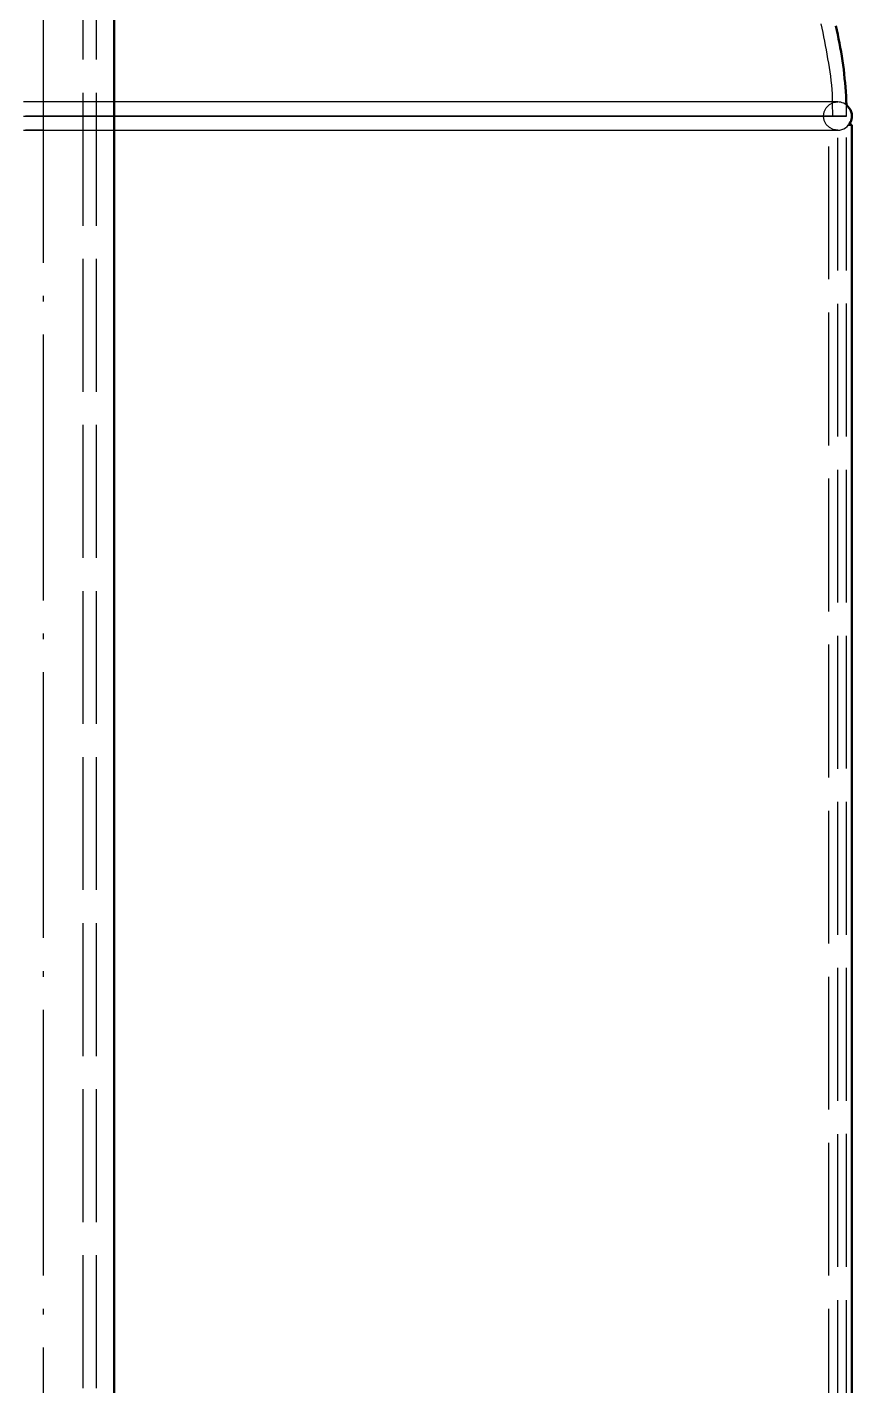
# Model space of a CAD drawing. Header units: millimetres. Extents: x 0 to 420, y 0 to 297.
# Drawn here: x 164.08 to 182.72, y 204.76 to 235.44 of the extents above; entities that cross this region are included whole.
import ezdxf

# ---------------------------------------------------------------- set-up
doc = ezdxf.new("R2010")
doc.units = ezdxf.units.MM
doc.linetypes.add('ISO02-TRAZOS', pattern=[3.75, 3, -0.75])
doc.linetypes.add('ISO04-TRAZO-PUNTO', pattern=[7.625, 6, -0.75, 0.125, -0.75])
for name, color, linetype, lineweight in [('01-VISIBLE', 7, 'CONTINUOUS', 50), ('02-OCULTA', 4, 'ISO02-TRAZOS', 25), ('03-EJE', 1, 'ISO04-TRAZO-PUNTO', 25)]:
    doc.layers.add(name, color=color, linetype=linetype, lineweight=lineweight)

msp = doc.modelspace()

# ---------------------------------------------------------------- linework, layer by layer
at = {"layer": '01-VISIBLE'}
for p, q in [((166.049, 246.642), (166.049, 174.58)), ((182.719, 233.235), (182.646, 233.235)), ((182.719, 167.68), (182.719, 233.235))]:
    msp.add_line(p, q, dxfattribs=at)
for points in [[(182.595, 233.687), (182.592, 233.788), (182.587, 233.888), (182.581, 233.988), (182.574, 234.088), (182.566, 234.188), (182.556, 234.288), (182.546, 234.388), (182.534, 234.488), (182.521, 234.588), (182.507, 234.687), (182.492, 234.786), (182.476, 234.885), (182.458, 234.984), (182.44, 235.083), (182.42, 235.181), (182.4, 235.28), (182.378, 235.378), (182.355, 235.475)], [(182.719, 233.435), (182.715, 233.483), (182.704, 233.53), (182.686, 233.575), (182.661, 233.617), (182.631, 233.655), (182.595, 233.687)], [(182.719, 233.435), (182.716, 233.399), (182.71, 233.363), (182.7, 233.329), (182.687, 233.296), (182.669, 233.264), (182.648, 233.235)]]:
    msp.add_lwpolyline(points, dxfattribs=at)
at = {"layer": '02-OCULTA'}
for p, q in [((165.349, 140.96), (165.349, 246.1)), ((165.649, 140.96), (165.649, 246.1)), ((182.199, 136), (182.199, 233.435)), ((182.599, 136.2), (182.599, 233.435)), ((182.719, 233.235), (182.646, 233.235)), ((182.719, 136.2), (182.719, 233.235)), ((182.399, 139.948), (182.399, 233.115)), ((182.399, 139.948), (182.399, 233.115))]:
    msp.add_line(p, q, dxfattribs=at)
for points in [[(182.015, 235.52), (182.038, 235.422), (182.06, 235.324), (182.081, 235.226), (182.1, 235.127), (182.119, 235.029), (182.137, 234.93), (182.154, 234.831), (182.171, 234.732), (182.188, 234.633), (182.204, 234.534), (182.22, 234.435), (182.235, 234.336), (182.247, 234.236), (182.258, 234.137), (182.266, 234.037), (182.271, 233.936), (182.274, 233.836), (182.276, 233.736), (182.277, 233.635), (182.278, 233.535), (182.279, 233.435)], [(182.399, 233.755), (182.299, 233.755), (182.199, 233.755), (182.099, 233.755), (181.999, 233.755), (181.899, 233.755), (181.799, 233.755), (181.699, 233.755), (181.599, 233.755), (181.499, 233.755), (181.399, 233.755), (181.299, 233.755), (181.199, 233.755), (181.099, 233.755), (180.999, 233.755), (180.899, 233.755), (180.799, 233.755), (180.699, 233.755), (180.599, 233.755), (180.499, 233.755), (180.399, 233.755), (180.299, 233.755), (180.199, 233.755), (180.099, 233.755), (179.999, 233.755), (179.899, 233.755), (179.799, 233.755), (179.699, 233.755), (179.599, 233.755), (179.499, 233.755), (179.399, 233.755), (179.299, 233.755), (179.199, 233.755), (179.099, 233.755), (178.999, 233.755), (178.899, 233.755), (178.799, 233.755), (178.699, 233.755), (178.599, 233.755), (178.499, 233.755), (178.399, 233.755), (178.299, 233.755), (178.199, 233.755), (178.099, 233.755), (177.999, 233.755), (177.899, 233.755), (177.799, 233.755), (177.699, 233.755), (177.599, 233.755), (177.499, 233.755), (177.399, 233.755), (177.299, 233.755), (177.199, 233.755), (177.099, 233.755), (176.999, 233.755), (176.899, 233.755), (176.799, 233.755), (176.699, 233.755), (176.599, 233.755), (176.499, 233.755), (176.399, 233.755), (176.299, 233.755), (176.199, 233.755), (176.099, 233.755), (175.999, 233.755), (175.899, 233.755), (175.799, 233.755), (175.699, 233.755), (175.599, 233.755), (175.499, 233.755), (175.399, 233.755), (175.299, 233.755), (175.199, 233.755), (175.099, 233.755), (174.999, 233.755), (174.899, 233.755), (174.799, 233.755), (174.699, 233.755), (174.599, 233.755), (174.499, 233.755), (174.399, 233.755), (174.299, 233.755), (174.199, 233.755), (174.099, 233.755), (173.999, 233.755), (173.899, 233.755), (173.799, 233.755), (173.699, 233.755), (173.599, 233.755), (173.499, 233.755), (173.399, 233.755), (173.299, 233.755), (173.199, 233.755), (173.099, 233.755), (172.999, 233.755), (172.899, 233.755), (172.799, 233.755), (172.699, 233.755), (172.599, 233.755), (172.499, 233.755), (172.399, 233.755), (172.299, 233.755), (172.199, 233.755), (172.099, 233.755), (171.999, 233.755), (171.899, 233.755), (171.799, 233.755), (171.699, 233.755), (171.599, 233.755), (171.499, 233.755), (171.399, 233.755), (171.299, 233.755), (171.199, 233.755), (171.099, 233.755), (170.999, 233.755), (170.899, 233.755), (170.799, 233.755), (170.699, 233.755), (170.599, 233.755), (170.499, 233.755), (170.399, 233.755), (170.299, 233.755), (170.199, 233.755), (170.099, 233.755), (169.999, 233.755), (169.899, 233.755), (169.799, 233.755), (169.699, 233.755), (169.599, 233.755), (169.499, 233.755), (169.399, 233.755), (169.299, 233.755), (169.199, 233.755), (169.099, 233.755), (168.999, 233.755), (168.899, 233.755), (168.799, 233.755), (168.699, 233.755), (168.599, 233.755), (168.499, 233.755), (168.399, 233.755), (168.299, 233.755), (168.199, 233.755), (168.099, 233.755), (167.999, 233.755), (167.899, 233.755), (167.799, 233.755), (167.699, 233.755), (167.599, 233.755), (167.499, 233.755), (167.399, 233.755), (167.299, 233.755), (167.199, 233.755), (167.099, 233.755), (166.999, 233.755), (166.899, 233.755), (166.799, 233.755), (166.699, 233.755), (166.599, 233.755), (166.499, 233.755), (166.399, 233.755), (166.299, 233.755), (166.199, 233.755), (166.099, 233.755), (165.999, 233.755), (165.899, 233.755), (165.799, 233.755), (165.699, 233.755), (165.599, 233.755), (165.499, 233.755), (165.399, 233.755), (165.299, 233.755), (165.199, 233.755), (165.099, 233.755), (164.999, 233.755), (164.899, 233.755), (164.799, 233.755), (164.699, 233.755), (164.599, 233.755), (164.499, 233.755), (164.399, 233.755), (164.299, 233.755), (164.199, 233.755), (164.099, 233.755), (163.999, 233.755)], [(164.449, 233.755), (164.348, 233.755), (164.248, 233.755), (164.148, 233.755), (164.047, 233.755)], [(182.399, 233.755), (182.298, 233.755), (182.198, 233.755), (182.098, 233.755), (181.997, 233.755), (181.897, 233.755), (181.797, 233.755), (181.697, 233.755), (181.596, 233.755), (181.496, 233.755), (181.396, 233.755), (181.295, 233.755), (181.195, 233.755), (181.095, 233.755), (180.995, 233.755), (180.894, 233.755), (180.794, 233.755), (180.694, 233.755), (180.593, 233.755), (180.493, 233.755), (180.393, 233.755), (180.293, 233.755), (180.192, 233.755), (180.092, 233.755), (179.992, 233.755), (179.892, 233.755), (179.791, 233.755), (179.691, 233.755), (179.591, 233.755), (179.49, 233.755), (179.39, 233.755), (179.29, 233.755), (179.19, 233.755), (179.089, 233.755), (178.989, 233.755), (178.889, 233.755), (178.788, 233.755), (178.688, 233.755), (178.588, 233.755), (178.488, 233.755), (178.387, 233.755), (178.287, 233.755), (178.187, 233.755), (178.087, 233.755), (177.986, 233.755), (177.886, 233.755), (177.786, 233.755), (177.685, 233.755), (177.585, 233.755), (177.485, 233.755), (177.385, 233.755), (177.284, 233.755), (177.184, 233.755), (177.084, 233.755), (176.983, 233.755), (176.883, 233.755), (176.783, 233.755), (176.683, 233.755), (176.582, 233.755), (176.482, 233.755), (176.382, 233.755), (176.281, 233.755), (176.181, 233.755), (176.081, 233.755), (175.981, 233.755), (175.88, 233.755), (175.78, 233.755), (175.68, 233.755), (175.58, 233.755), (175.479, 233.755), (175.379, 233.755), (175.279, 233.755), (175.178, 233.755), (175.078, 233.755), (174.978, 233.755), (174.878, 233.755), (174.777, 233.755), (174.677, 233.755), (174.577, 233.755), (174.476, 233.755), (174.376, 233.755), (174.276, 233.755), (174.176, 233.755), (174.075, 233.755), (173.975, 233.755), (173.875, 233.755), (173.774, 233.755), (173.674, 233.755), (173.574, 233.755), (173.474, 233.755), (173.373, 233.755), (173.273, 233.755), (173.173, 233.755), (173.073, 233.755), (172.972, 233.755), (172.872, 233.755), (172.772, 233.755), (172.671, 233.755), (172.571, 233.755), (172.471, 233.755), (172.371, 233.755), (172.27, 233.755), (172.17, 233.755), (172.07, 233.755), (171.969, 233.755), (171.869, 233.755), (171.769, 233.755), (171.669, 233.755), (171.568, 233.755), (171.468, 233.755), (171.368, 233.755), (171.268, 233.755), (171.167, 233.755), (171.067, 233.755), (170.967, 233.755), (170.866, 233.755), (170.766, 233.755), (170.666, 233.755), (170.566, 233.755), (170.465, 233.755), (170.365, 233.755), (170.265, 233.755), (170.164, 233.755), (170.064, 233.755), (169.964, 233.755), (169.864, 233.755), (169.763, 233.755), (169.663, 233.755), (169.563, 233.755), (169.462, 233.755), (169.362, 233.755), (169.262, 233.755), (169.162, 233.755), (169.061, 233.755), (168.961, 233.755), (168.861, 233.755), (168.761, 233.755), (168.66, 233.755), (168.56, 233.755), (168.46, 233.755), (168.359, 233.755), (168.259, 233.755), (168.159, 233.755), (168.059, 233.755), (167.958, 233.755), (167.858, 233.755), (167.758, 233.755), (167.657, 233.755), (167.557, 233.755), (167.457, 233.755), (167.357, 233.755), (167.256, 233.755), (167.156, 233.755), (167.056, 233.755), (166.956, 233.755), (166.855, 233.755), (166.755, 233.755), (166.655, 233.755), (166.554, 233.755), (166.454, 233.755), (166.354, 233.755), (166.254, 233.755), (166.153, 233.755), (166.053, 233.755), (165.953, 233.755), (165.852, 233.755), (165.752, 233.755), (165.652, 233.755), (165.552, 233.755), (165.451, 233.755), (165.351, 233.755), (165.251, 233.755), (165.15, 233.755), (165.05, 233.755), (164.95, 233.755), (164.85, 233.755), (164.749, 233.755), (164.649, 233.755), (164.549, 233.755), (164.449, 233.755)], [(182.399, 233.115), (182.3, 233.13), (182.21, 233.176), (182.14, 233.247), (182.094, 233.336), (182.079, 233.435), (182.094, 233.534), (182.14, 233.623), (182.21, 233.694), (182.3, 233.739), (182.399, 233.755)], [(182.595, 233.687), (182.566, 233.707), (182.535, 233.724), (182.502, 233.737), (182.468, 233.747), (182.434, 233.753), (182.399, 233.755)], [(182.599, 233.435), (182.598, 233.477), (182.598, 233.519), (182.598, 233.561), (182.597, 233.603), (182.596, 233.645), (182.595, 233.687)], [(163.999, 233.435), (164.099, 233.435), (164.199, 233.435), (164.299, 233.435), (164.399, 233.435), (164.499, 233.435), (164.599, 233.435), (164.699, 233.435), (164.799, 233.435), (164.899, 233.435), (164.999, 233.435), (165.099, 233.435), (165.199, 233.435), (165.299, 233.435), (165.399, 233.435), (165.499, 233.435), (165.599, 233.435), (165.699, 233.435), (165.799, 233.435), (165.899, 233.435), (165.999, 233.435), (166.099, 233.435), (166.199, 233.435), (166.299, 233.435), (166.399, 233.435), (166.499, 233.435), (166.599, 233.435), (166.699, 233.435), (166.799, 233.435), (166.899, 233.435), (166.999, 233.435), (167.099, 233.435), (167.199, 233.435), (167.299, 233.435), (167.399, 233.435), (167.499, 233.435), (167.599, 233.435), (167.699, 233.435), (167.799, 233.435), (167.899, 233.435), (167.999, 233.435), (168.099, 233.435), (168.199, 233.435), (168.299, 233.435), (168.399, 233.435), (168.499, 233.435), (168.599, 233.435), (168.699, 233.435), (168.799, 233.435), (168.899, 233.435), (168.999, 233.435), (169.099, 233.435), (169.199, 233.435), (169.299, 233.435), (169.399, 233.435), (169.499, 233.435), (169.599, 233.435), (169.699, 233.435), (169.799, 233.435), (169.899, 233.435), (169.999, 233.435), (170.099, 233.435), (170.199, 233.435), (170.299, 233.435), (170.399, 233.435), (170.499, 233.435), (170.599, 233.435), (170.699, 233.435), (170.799, 233.435), (170.899, 233.435), (170.999, 233.435), (171.099, 233.435), (171.199, 233.435), (171.299, 233.435), (171.399, 233.435), (171.499, 233.435), (171.599, 233.435), (171.699, 233.435), (171.799, 233.435), (171.899, 233.435), (171.999, 233.435), (172.099, 233.435), (172.199, 233.435), (172.299, 233.435), (172.399, 233.435), (172.499, 233.435), (172.599, 233.435), (172.699, 233.435), (172.799, 233.435), (172.899, 233.435), (172.999, 233.435), (173.099, 233.435), (173.199, 233.435), (173.299, 233.435), (173.399, 233.435), (173.499, 233.435), (173.599, 233.435), (173.699, 233.435), (173.799, 233.435), (173.899, 233.435), (173.999, 233.435), (174.099, 233.435), (174.199, 233.435), (174.299, 233.435), (174.399, 233.435), (174.499, 233.435), (174.599, 233.435), (174.699, 233.435), (174.799, 233.435), (174.899, 233.435), (174.999, 233.435), (175.099, 233.435), (175.199, 233.435), (175.299, 233.435), (175.399, 233.435), (175.499, 233.435), (175.599, 233.435), (175.699, 233.435), (175.799, 233.435), (175.899, 233.435), (175.999, 233.435), (176.099, 233.435), (176.199, 233.435), (176.299, 233.435), (176.399, 233.435), (176.499, 233.435), (176.599, 233.435), (176.699, 233.435), (176.799, 233.435), (176.899, 233.435), (176.999, 233.435), (177.099, 233.435), (177.199, 233.435), (177.299, 233.435), (177.399, 233.435), (177.499, 233.435), (177.599, 233.435), (177.699, 233.435), (177.799, 233.435), (177.899, 233.435), (177.999, 233.435), (178.099, 233.435), (178.199, 233.435), (178.299, 233.435), (178.399, 233.435), (178.499, 233.435), (178.599, 233.435), (178.699, 233.435), (178.799, 233.435), (178.899, 233.435), (178.999, 233.435), (179.099, 233.435), (179.199, 233.435), (179.299, 233.435), (179.399, 233.435), (179.499, 233.435), (179.599, 233.435), (179.699, 233.435), (179.799, 233.435), (179.899, 233.435), (179.999, 233.435), (180.099, 233.435), (180.199, 233.435), (180.299, 233.435), (180.399, 233.435), (180.499, 233.435), (180.599, 233.435), (180.699, 233.435), (180.799, 233.435), (180.899, 233.435), (180.999, 233.435), (181.099, 233.435), (181.199, 233.435), (181.299, 233.435), (181.399, 233.435), (181.499, 233.435), (181.599, 233.435), (181.699, 233.435), (181.799, 233.435), (181.899, 233.435), (181.999, 233.435), (182.099, 233.435), (182.199, 233.435), (182.299, 233.435), (182.399, 233.435), (182.499, 233.435), (182.599, 233.435)], [(163.999, 233.435), (164.099, 233.435), (164.199, 233.435), (164.299, 233.435), (164.399, 233.435), (164.499, 233.435), (164.599, 233.435), (164.699, 233.435), (164.799, 233.435), (164.899, 233.435), (164.999, 233.435), (165.099, 233.435), (165.199, 233.435), (165.299, 233.435), (165.399, 233.435), (165.499, 233.435), (165.599, 233.435), (165.699, 233.435), (165.799, 233.435), (165.899, 233.435), (165.999, 233.435), (166.099, 233.435), (166.199, 233.435), (166.299, 233.435), (166.399, 233.435), (166.499, 233.435), (166.599, 233.435), (166.699, 233.435), (166.799, 233.435), (166.899, 233.435), (166.999, 233.435), (167.099, 233.435), (167.199, 233.435), (167.299, 233.435), (167.399, 233.435), (167.499, 233.435), (167.599, 233.435), (167.699, 233.435), (167.799, 233.435), (167.899, 233.435), (167.999, 233.435), (168.099, 233.435), (168.199, 233.435), (168.299, 233.435), (168.399, 233.435), (168.499, 233.435), (168.599, 233.435), (168.699, 233.435), (168.799, 233.435), (168.899, 233.435), (168.999, 233.435), (169.099, 233.435), (169.199, 233.435), (169.299, 233.435), (169.399, 233.435), (169.499, 233.435), (169.599, 233.435), (169.699, 233.435), (169.799, 233.435), (169.899, 233.435), (169.999, 233.435), (170.099, 233.435), (170.199, 233.435), (170.299, 233.435), (170.399, 233.435), (170.499, 233.435), (170.599, 233.435), (170.699, 233.435), (170.799, 233.435), (170.899, 233.435), (170.999, 233.435), (171.099, 233.435), (171.199, 233.435), (171.299, 233.435), (171.399, 233.435), (171.499, 233.435), (171.599, 233.435), (171.699, 233.435), (171.799, 233.435), (171.899, 233.435), (171.999, 233.435), (172.099, 233.435), (172.199, 233.435), (172.299, 233.435), (172.399, 233.435), (172.499, 233.435), (172.599, 233.435), (172.699, 233.435), (172.799, 233.435), (172.899, 233.435), (172.999, 233.435), (173.099, 233.435), (173.199, 233.435), (173.299, 233.435), (173.399, 233.435), (173.499, 233.435), (173.599, 233.435), (173.699, 233.435), (173.799, 233.435), (173.899, 233.435), (173.999, 233.435), (174.099, 233.435), (174.199, 233.435), (174.299, 233.435), (174.399, 233.435), (174.499, 233.435), (174.599, 233.435), (174.699, 233.435), (174.799, 233.435), (174.899, 233.435), (174.999, 233.435), (175.099, 233.435), (175.199, 233.435), (175.299, 233.435), (175.399, 233.435), (175.499, 233.435), (175.599, 233.435), (175.699, 233.435), (175.799, 233.435), (175.899, 233.435), (175.999, 233.435), (176.099, 233.435), (176.199, 233.435), (176.299, 233.435), (176.399, 233.435), (176.499, 233.435), (176.599, 233.435), (176.699, 233.435), (176.799, 233.435), (176.899, 233.435), (176.999, 233.435), (177.099, 233.435), (177.199, 233.435), (177.299, 233.435), (177.399, 233.435), (177.499, 233.435), (177.599, 233.435), (177.699, 233.435), (177.799, 233.435), (177.899, 233.435), (177.999, 233.435), (178.099, 233.435), (178.199, 233.435), (178.299, 233.435), (178.399, 233.435), (178.499, 233.435), (178.599, 233.435), (178.699, 233.435), (178.799, 233.435), (178.899, 233.435), (178.999, 233.435), (179.099, 233.435), (179.199, 233.435), (179.299, 233.435), (179.399, 233.435), (179.499, 233.435), (179.599, 233.435), (179.699, 233.435), (179.799, 233.435), (179.899, 233.435), (179.999, 233.435), (180.099, 233.435), (180.199, 233.435), (180.299, 233.435), (180.399, 233.435), (180.499, 233.435), (180.599, 233.435), (180.699, 233.435), (180.799, 233.435), (180.899, 233.435), (180.999, 233.435), (181.099, 233.435), (181.199, 233.435), (181.299, 233.435), (181.399, 233.435), (181.499, 233.435), (181.599, 233.435), (181.699, 233.435), (181.799, 233.435), (181.899, 233.435), (181.999, 233.435), (182.099, 233.435), (182.199, 233.435)], [(163.999, 233.435), (164.099, 233.435), (164.199, 233.435), (164.299, 233.435), (164.399, 233.435), (164.499, 233.435), (164.599, 233.435), (164.699, 233.435), (164.799, 233.435), (164.899, 233.435), (164.999, 233.435), (165.099, 233.435), (165.199, 233.435), (165.299, 233.435), (165.399, 233.435), (165.499, 233.435), (165.599, 233.435), (165.699, 233.435), (165.799, 233.435), (165.899, 233.435), (165.999, 233.435), (166.099, 233.435), (166.199, 233.435), (166.299, 233.435), (166.399, 233.435), (166.499, 233.435), (166.599, 233.435), (166.699, 233.435), (166.799, 233.435), (166.899, 233.435), (166.999, 233.435), (167.099, 233.435), (167.199, 233.435), (167.299, 233.435), (167.399, 233.435), (167.499, 233.435), (167.599, 233.435), (167.699, 233.435), (167.799, 233.435), (167.899, 233.435), (167.999, 233.435), (168.099, 233.435), (168.199, 233.435), (168.299, 233.435), (168.399, 233.435), (168.499, 233.435), (168.599, 233.435), (168.699, 233.435), (168.799, 233.435), (168.899, 233.435), (168.999, 233.435), (169.099, 233.435), (169.199, 233.435), (169.299, 233.435), (169.399, 233.435), (169.499, 233.435), (169.599, 233.435), (169.699, 233.435), (169.799, 233.435), (169.899, 233.435), (169.999, 233.435), (170.099, 233.435), (170.199, 233.435), (170.299, 233.435), (170.399, 233.435), (170.499, 233.435), (170.599, 233.435), (170.699, 233.435), (170.799, 233.435), (170.899, 233.435), (170.999, 233.435), (171.099, 233.435), (171.199, 233.435), (171.299, 233.435), (171.399, 233.435), (171.499, 233.435), (171.599, 233.435), (171.699, 233.435), (171.799, 233.435), (171.899, 233.435), (171.999, 233.435), (172.099, 233.435), (172.199, 233.435), (172.299, 233.435), (172.399, 233.435), (172.499, 233.435), (172.599, 233.435), (172.699, 233.435), (172.799, 233.435), (172.899, 233.435), (172.999, 233.435), (173.099, 233.435), (173.199, 233.435), (173.299, 233.435), (173.399, 233.435), (173.499, 233.435), (173.599, 233.435), (173.699, 233.435), (173.799, 233.435), (173.899, 233.435), (173.999, 233.435), (174.099, 233.435), (174.199, 233.435), (174.299, 233.435), (174.399, 233.435), (174.499, 233.435), (174.599, 233.435), (174.699, 233.435), (174.799, 233.435), (174.899, 233.435), (174.999, 233.435), (175.099, 233.435), (175.199, 233.435), (175.299, 233.435), (175.399, 233.435), (175.499, 233.435), (175.599, 233.435), (175.699, 233.435), (175.799, 233.435), (175.899, 233.435), (175.999, 233.435), (176.099, 233.435), (176.199, 233.435), (176.299, 233.435), (176.399, 233.435), (176.499, 233.435), (176.599, 233.435), (176.699, 233.435), (176.799, 233.435), (176.899, 233.435), (176.999, 233.435), (177.099, 233.435), (177.199, 233.435), (177.299, 233.435), (177.399, 233.435), (177.499, 233.435), (177.599, 233.435), (177.699, 233.435), (177.799, 233.435), (177.899, 233.435), (177.999, 233.435), (178.099, 233.435), (178.199, 233.435), (178.299, 233.435), (178.399, 233.435), (178.499, 233.435), (178.599, 233.435), (178.699, 233.435), (178.799, 233.435), (178.899, 233.435), (178.999, 233.435), (179.099, 233.435), (179.199, 233.435), (179.299, 233.435), (179.399, 233.435), (179.499, 233.435), (179.599, 233.435), (179.699, 233.435), (179.799, 233.435), (179.899, 233.435), (179.999, 233.435), (180.099, 233.435), (180.199, 233.435), (180.299, 233.435), (180.399, 233.435), (180.499, 233.435), (180.599, 233.435), (180.699, 233.435), (180.799, 233.435), (180.899, 233.435), (180.999, 233.435), (181.099, 233.435), (181.199, 233.435), (181.299, 233.435), (181.399, 233.435), (181.499, 233.435), (181.599, 233.435), (181.699, 233.435), (181.799, 233.435), (181.899, 233.435), (181.999, 233.435), (182.099, 233.435), (182.199, 233.435), (182.299, 233.435), (182.399, 233.435), (182.499, 233.435), (182.599, 233.435)], [(164.449, 233.435), (164.348, 233.435), (164.248, 233.435), (164.148, 233.435), (164.047, 233.435)], [(164.449, 233.435), (164.348, 233.435), (164.248, 233.435), (164.148, 233.435), (164.047, 233.435)], [(164.449, 233.435), (164.348, 233.435), (164.248, 233.435), (164.148, 233.435), (164.047, 233.435)], [(164.449, 233.435), (164.348, 233.435), (164.248, 233.435), (164.148, 233.435), (164.048, 233.435)], [(164.048, 233.435), (164.148, 233.435), (164.248, 233.435), (164.348, 233.435), (164.449, 233.435), (164.549, 233.435), (164.649, 233.435), (164.749, 233.435), (164.849, 233.435), (164.949, 233.435), (165.05, 233.435), (165.15, 233.435), (165.25, 233.435), (165.35, 233.435), (165.45, 233.435), (165.55, 233.435), (165.651, 233.435), (165.751, 233.435), (165.851, 233.435), (165.951, 233.435), (166.051, 233.435), (166.151, 233.435), (166.252, 233.435), (166.352, 233.435), (166.452, 233.435), (166.552, 233.435), (166.652, 233.435), (166.752, 233.435), (166.853, 233.435), (166.953, 233.435), (167.053, 233.435), (167.153, 233.435), (167.253, 233.435), (167.353, 233.435), (167.454, 233.435), (167.554, 233.435), (167.654, 233.435), (167.754, 233.435), (167.854, 233.435), (167.954, 233.435), (168.055, 233.435), (168.155, 233.435), (168.255, 233.435), (168.355, 233.435), (168.455, 233.435), (168.555, 233.435), (168.656, 233.435), (168.756, 233.435), (168.856, 233.435), (168.956, 233.435), (169.056, 233.435), (169.156, 233.435), (169.257, 233.435), (169.357, 233.435), (169.457, 233.435), (169.557, 233.435), (169.657, 233.435), (169.757, 233.435), (169.858, 233.435), (169.958, 233.435), (170.058, 233.435), (170.158, 233.435), (170.258, 233.435), (170.358, 233.435), (170.459, 233.435), (170.559, 233.435), (170.659, 233.435), (170.759, 233.435), (170.859, 233.435), (170.959, 233.435), (171.06, 233.435), (171.16, 233.435), (171.26, 233.435), (171.36, 233.435), (171.46, 233.435), (171.56, 233.435), (171.661, 233.435), (171.761, 233.435), (171.861, 233.435), (171.961, 233.435), (172.061, 233.435), (172.161, 233.435), (172.262, 233.435), (172.362, 233.435), (172.462, 233.435), (172.562, 233.435), (172.662, 233.435), (172.763, 233.435), (172.863, 233.435), (172.963, 233.435), (173.063, 233.435), (173.163, 233.435), (173.263, 233.435), (173.364, 233.435), (173.464, 233.435), (173.564, 233.435), (173.664, 233.435), (173.764, 233.435), (173.864, 233.435), (173.965, 233.435), (174.065, 233.435), (174.165, 233.435), (174.265, 233.435), (174.365, 233.435), (174.465, 233.435), (174.566, 233.435), (174.666, 233.435), (174.766, 233.435), (174.866, 233.435), (174.966, 233.435), (175.066, 233.435), (175.167, 233.435), (175.267, 233.435), (175.367, 233.435), (175.467, 233.435), (175.567, 233.435), (175.667, 233.435), (175.768, 233.435), (175.868, 233.435), (175.968, 233.435), (176.068, 233.435), (176.168, 233.435), (176.268, 233.435), (176.369, 233.435), (176.469, 233.435), (176.569, 233.435), (176.669, 233.435), (176.769, 233.435), (176.869, 233.435), (176.97, 233.435), (177.07, 233.435), (177.17, 233.435), (177.27, 233.435), (177.37, 233.435), (177.47, 233.435), (177.571, 233.435), (177.671, 233.435), (177.771, 233.435), (177.871, 233.435), (177.971, 233.435), (178.071, 233.435), (178.172, 233.435), (178.272, 233.435), (178.372, 233.435), (178.472, 233.435), (178.572, 233.435), (178.672, 233.435), (178.773, 233.435), (178.873, 233.435), (178.973, 233.435), (179.073, 233.435), (179.173, 233.435), (179.273, 233.435), (179.374, 233.435), (179.474, 233.435), (179.574, 233.435), (179.674, 233.435), (179.774, 233.435), (179.874, 233.435), (179.975, 233.435), (180.075, 233.435), (180.175, 233.435), (180.275, 233.435), (180.375, 233.435), (180.475, 233.435), (180.576, 233.435), (180.676, 233.435), (180.776, 233.435), (180.876, 233.435), (180.976, 233.435), (181.076, 233.435), (181.177, 233.435), (181.277, 233.435), (181.377, 233.435), (181.477, 233.435), (181.577, 233.435), (181.678, 233.435), (181.778, 233.435), (181.878, 233.435), (181.978, 233.435), (182.078, 233.435), (182.178, 233.435), (182.279, 233.435)], [(182.599, 233.435), (182.498, 233.435), (182.398, 233.435), (182.298, 233.435), (182.197, 233.435), (182.097, 233.435), (181.997, 233.435), (181.897, 233.435), (181.796, 233.435), (181.696, 233.435), (181.596, 233.435), (181.495, 233.435), (181.395, 233.435), (181.295, 233.435), (181.195, 233.435), (181.094, 233.435), (180.994, 233.435), (180.894, 233.435), (180.794, 233.435), (180.693, 233.435), (180.593, 233.435), (180.493, 233.435), (180.392, 233.435), (180.292, 233.435), (180.192, 233.435), (180.092, 233.435), (179.991, 233.435), (179.891, 233.435), (179.791, 233.435), (179.691, 233.435), (179.59, 233.435), (179.49, 233.435), (179.39, 233.435), (179.289, 233.435), (179.189, 233.435), (179.089, 233.435), (178.989, 233.435), (178.888, 233.435), (178.788, 233.435), (178.688, 233.435), (178.587, 233.435), (178.487, 233.435), (178.387, 233.435), (178.287, 233.435), (178.186, 233.435), (178.086, 233.435), (177.986, 233.435), (177.886, 233.435), (177.785, 233.435), (177.685, 233.435), (177.585, 233.435), (177.484, 233.435), (177.384, 233.435), (177.284, 233.435), (177.184, 233.435), (177.083, 233.435), (176.983, 233.435), (176.883, 233.435), (176.782, 233.435), (176.682, 233.435), (176.582, 233.435), (176.482, 233.435), (176.381, 233.435), (176.281, 233.435), (176.181, 233.435), (176.081, 233.435), (175.98, 233.435), (175.88, 233.435), (175.78, 233.435), (175.679, 233.435), (175.579, 233.435), (175.479, 233.435), (175.379, 233.435), (175.278, 233.435), (175.178, 233.435), (175.078, 233.435), (174.978, 233.435), (174.877, 233.435), (174.777, 233.435), (174.677, 233.435), (174.576, 233.435), (174.476, 233.435), (174.376, 233.435), (174.276, 233.435), (174.175, 233.435), (174.075, 233.435), (173.975, 233.435), (173.874, 233.435), (173.774, 233.435), (173.674, 233.435), (173.574, 233.435), (173.473, 233.435), (173.373, 233.435), (173.273, 233.435), (173.173, 233.435), (173.072, 233.435), (172.972, 233.435), (172.872, 233.435), (172.771, 233.435), (172.671, 233.435), (172.571, 233.435), (172.471, 233.435), (172.37, 233.435), (172.27, 233.435), (172.17, 233.435), (172.07, 233.435), (171.969, 233.435), (171.869, 233.435), (171.769, 233.435), (171.668, 233.435), (171.568, 233.435), (171.468, 233.435), (171.368, 233.435), (171.267, 233.435), (171.167, 233.435), (171.067, 233.435), (170.966, 233.435), (170.866, 233.435), (170.766, 233.435), (170.666, 233.435), (170.565, 233.435), (170.465, 233.435), (170.365, 233.435), (170.265, 233.435), (170.164, 233.435), (170.064, 233.435), (169.964, 233.435), (169.863, 233.435), (169.763, 233.435), (169.663, 233.435), (169.563, 233.435), (169.462, 233.435), (169.362, 233.435), (169.262, 233.435), (169.162, 233.435), (169.061, 233.435), (168.961, 233.435), (168.861, 233.435), (168.76, 233.435), (168.66, 233.435), (168.56, 233.435), (168.46, 233.435), (168.359, 233.435), (168.259, 233.435), (168.159, 233.435), (168.058, 233.435), (167.958, 233.435), (167.858, 233.435), (167.758, 233.435), (167.657, 233.435), (167.557, 233.435), (167.457, 233.435), (167.357, 233.435), (167.256, 233.435), (167.156, 233.435), (167.056, 233.435), (166.955, 233.435), (166.855, 233.435), (166.755, 233.435), (166.655, 233.435), (166.554, 233.435), (166.454, 233.435), (166.354, 233.435), (166.253, 233.435), (166.153, 233.435), (166.053, 233.435), (165.953, 233.435), (165.852, 233.435), (165.752, 233.435), (165.652, 233.435), (165.552, 233.435), (165.451, 233.435), (165.351, 233.435), (165.251, 233.435), (165.15, 233.435), (165.05, 233.435), (164.95, 233.435), (164.85, 233.435), (164.749, 233.435), (164.649, 233.435), (164.549, 233.435), (164.449, 233.435)], [(182.199, 233.435), (182.098, 233.435), (181.998, 233.435), (181.898, 233.435), (181.797, 233.435), (181.697, 233.435), (181.597, 233.435), (181.497, 233.435), (181.396, 233.435), (181.296, 233.435), (181.196, 233.435), (181.095, 233.435), (180.995, 233.435), (180.895, 233.435), (180.795, 233.435), (180.694, 233.435), (180.594, 233.435), (180.494, 233.435), (180.393, 233.435), (180.293, 233.435), (180.193, 233.435), (180.093, 233.435), (179.992, 233.435), (179.892, 233.435), (179.792, 233.435), (179.691, 233.435), (179.591, 233.435), (179.491, 233.435), (179.391, 233.435), (179.29, 233.435), (179.19, 233.435), (179.09, 233.435), (178.989, 233.435), (178.889, 233.435), (178.789, 233.435), (178.689, 233.435), (178.588, 233.435), (178.488, 233.435), (178.388, 233.435), (178.288, 233.435), (178.187, 233.435), (178.087, 233.435), (177.987, 233.435), (177.886, 233.435), (177.786, 233.435), (177.686, 233.435), (177.586, 233.435), (177.485, 233.435), (177.385, 233.435), (177.285, 233.435), (177.184, 233.435), (177.084, 233.435), (176.984, 233.435), (176.884, 233.435), (176.783, 233.435), (176.683, 233.435), (176.583, 233.435), (176.482, 233.435), (176.382, 233.435), (176.282, 233.435), (176.182, 233.435), (176.081, 233.435), (175.981, 233.435), (175.881, 233.435), (175.78, 233.435), (175.68, 233.435), (175.58, 233.435), (175.48, 233.435), (175.379, 233.435), (175.279, 233.435), (175.179, 233.435), (175.078, 233.435), (174.978, 233.435), (174.878, 233.435), (174.778, 233.435), (174.677, 233.435), (174.577, 233.435), (174.477, 233.435), (174.376, 233.435), (174.276, 233.435), (174.176, 233.435), (174.076, 233.435), (173.975, 233.435), (173.875, 233.435), (173.775, 233.435), (173.675, 233.435), (173.574, 233.435), (173.474, 233.435), (173.374, 233.435), (173.273, 233.435), (173.173, 233.435), (173.073, 233.435), (172.973, 233.435), (172.872, 233.435), (172.772, 233.435), (172.672, 233.435), (172.571, 233.435), (172.471, 233.435), (172.371, 233.435), (172.271, 233.435), (172.17, 233.435), (172.07, 233.435), (171.97, 233.435), (171.869, 233.435), (171.769, 233.435), (171.669, 233.435), (171.569, 233.435), (171.468, 233.435), (171.368, 233.435), (171.268, 233.435), (171.167, 233.435), (171.067, 233.435), (170.967, 233.435), (170.867, 233.435), (170.766, 233.435), (170.666, 233.435), (170.566, 233.435), (170.465, 233.435), (170.365, 233.435), (170.265, 233.435), (170.165, 233.435), (170.064, 233.435), (169.964, 233.435), (169.864, 233.435), (169.763, 233.435), (169.663, 233.435), (169.563, 233.435), (169.463, 233.435), (169.362, 233.435), (169.262, 233.435), (169.162, 233.435), (169.062, 233.435), (168.961, 233.435), (168.861, 233.435), (168.761, 233.435), (168.66, 233.435), (168.56, 233.435), (168.46, 233.435), (168.36, 233.435), (168.259, 233.435), (168.159, 233.435), (168.059, 233.435), (167.958, 233.435), (167.858, 233.435), (167.758, 233.435), (167.658, 233.435), (167.557, 233.435), (167.457, 233.435), (167.357, 233.435), (167.256, 233.435), (167.156, 233.435), (167.056, 233.435), (166.956, 233.435), (166.855, 233.435), (166.755, 233.435), (166.655, 233.435), (166.554, 233.435), (166.454, 233.435), (166.354, 233.435), (166.254, 233.435), (166.153, 233.435), (166.053, 233.435), (165.953, 233.435), (165.852, 233.435), (165.752, 233.435), (165.652, 233.435), (165.552, 233.435), (165.451, 233.435), (165.351, 233.435), (165.251, 233.435), (165.15, 233.435), (165.05, 233.435), (164.95, 233.435), (164.85, 233.435), (164.749, 233.435), (164.649, 233.435), (164.549, 233.435), (164.449, 233.435)], [(182.599, 233.435), (182.498, 233.435), (182.398, 233.435), (182.298, 233.435), (182.197, 233.435), (182.097, 233.435), (181.997, 233.435), (181.897, 233.435), (181.796, 233.435), (181.696, 233.435), (181.596, 233.435), (181.495, 233.435), (181.395, 233.435), (181.295, 233.435), (181.195, 233.435), (181.094, 233.435), (180.994, 233.435), (180.894, 233.435), (180.794, 233.435), (180.693, 233.435), (180.593, 233.435), (180.493, 233.435), (180.392, 233.435), (180.292, 233.435), (180.192, 233.435), (180.092, 233.435), (179.991, 233.435), (179.891, 233.435), (179.791, 233.435), (179.691, 233.435), (179.59, 233.435), (179.49, 233.435), (179.39, 233.435), (179.289, 233.435), (179.189, 233.435), (179.089, 233.435), (178.989, 233.435), (178.888, 233.435), (178.788, 233.435), (178.688, 233.435), (178.587, 233.435), (178.487, 233.435), (178.387, 233.435), (178.287, 233.435), (178.186, 233.435), (178.086, 233.435), (177.986, 233.435), (177.886, 233.435), (177.785, 233.435), (177.685, 233.435), (177.585, 233.435), (177.484, 233.435), (177.384, 233.435), (177.284, 233.435), (177.184, 233.435), (177.083, 233.435), (176.983, 233.435), (176.883, 233.435), (176.782, 233.435), (176.682, 233.435), (176.582, 233.435), (176.482, 233.435), (176.381, 233.435), (176.281, 233.435), (176.181, 233.435), (176.081, 233.435), (175.98, 233.435), (175.88, 233.435), (175.78, 233.435), (175.679, 233.435), (175.579, 233.435), (175.479, 233.435), (175.379, 233.435), (175.278, 233.435), (175.178, 233.435), (175.078, 233.435), (174.978, 233.435), (174.877, 233.435), (174.777, 233.435), (174.677, 233.435), (174.576, 233.435), (174.476, 233.435), (174.376, 233.435), (174.276, 233.435), (174.175, 233.435), (174.075, 233.435), (173.975, 233.435), (173.874, 233.435), (173.774, 233.435), (173.674, 233.435), (173.574, 233.435), (173.473, 233.435), (173.373, 233.435), (173.273, 233.435), (173.173, 233.435), (173.072, 233.435), (172.972, 233.435), (172.872, 233.435), (172.771, 233.435), (172.671, 233.435), (172.571, 233.435), (172.471, 233.435), (172.37, 233.435), (172.27, 233.435), (172.17, 233.435), (172.07, 233.435), (171.969, 233.435), (171.869, 233.435), (171.769, 233.435), (171.668, 233.435), (171.568, 233.435), (171.468, 233.435), (171.368, 233.435), (171.267, 233.435), (171.167, 233.435), (171.067, 233.435), (170.966, 233.435), (170.866, 233.435), (170.766, 233.435), (170.666, 233.435), (170.565, 233.435), (170.465, 233.435), (170.365, 233.435), (170.265, 233.435), (170.164, 233.435), (170.064, 233.435), (169.964, 233.435), (169.863, 233.435), (169.763, 233.435), (169.663, 233.435), (169.563, 233.435), (169.462, 233.435), (169.362, 233.435), (169.262, 233.435), (169.162, 233.435), (169.061, 233.435), (168.961, 233.435), (168.861, 233.435), (168.76, 233.435), (168.66, 233.435), (168.56, 233.435), (168.46, 233.435), (168.359, 233.435), (168.259, 233.435), (168.159, 233.435), (168.058, 233.435), (167.958, 233.435), (167.858, 233.435), (167.758, 233.435), (167.657, 233.435), (167.557, 233.435), (167.457, 233.435), (167.357, 233.435), (167.256, 233.435), (167.156, 233.435), (167.056, 233.435), (166.955, 233.435), (166.855, 233.435), (166.755, 233.435), (166.655, 233.435), (166.554, 233.435), (166.454, 233.435), (166.354, 233.435), (166.253, 233.435), (166.153, 233.435), (166.053, 233.435), (165.953, 233.435), (165.852, 233.435), (165.752, 233.435), (165.652, 233.435), (165.552, 233.435), (165.451, 233.435), (165.351, 233.435), (165.251, 233.435), (165.15, 233.435), (165.05, 233.435), (164.95, 233.435), (164.85, 233.435), (164.749, 233.435), (164.649, 233.435), (164.549, 233.435), (164.449, 233.435)], [(182.279, 233.435), (182.178, 233.435), (182.078, 233.435), (181.978, 233.435), (181.878, 233.435), (181.778, 233.435), (181.678, 233.435), (181.577, 233.435), (181.477, 233.435), (181.377, 233.435), (181.277, 233.435), (181.177, 233.435), (181.076, 233.435), (180.976, 233.435), (180.876, 233.435), (180.776, 233.435), (180.676, 233.435), (180.576, 233.435), (180.475, 233.435), (180.375, 233.435), (180.275, 233.435), (180.175, 233.435), (180.075, 233.435), (179.975, 233.435), (179.874, 233.435), (179.774, 233.435), (179.674, 233.435), (179.574, 233.435), (179.474, 233.435), (179.374, 233.435), (179.273, 233.435), (179.173, 233.435), (179.073, 233.435), (178.973, 233.435), (178.873, 233.435), (178.773, 233.435), (178.672, 233.435), (178.572, 233.435), (178.472, 233.435), (178.372, 233.435), (178.272, 233.435), (178.172, 233.435), (178.071, 233.435), (177.971, 233.435), (177.871, 233.435), (177.771, 233.435), (177.671, 233.435), (177.571, 233.435), (177.47, 233.435), (177.37, 233.435), (177.27, 233.435), (177.17, 233.435), (177.07, 233.435), (176.97, 233.435), (176.869, 233.435), (176.769, 233.435), (176.669, 233.435), (176.569, 233.435), (176.469, 233.435), (176.369, 233.435), (176.268, 233.435), (176.168, 233.435), (176.068, 233.435), (175.968, 233.435), (175.868, 233.435), (175.768, 233.435), (175.667, 233.435), (175.567, 233.435), (175.467, 233.435), (175.367, 233.435), (175.267, 233.435), (175.167, 233.435), (175.066, 233.435), (174.966, 233.435), (174.866, 233.435), (174.766, 233.435), (174.666, 233.435), (174.566, 233.435), (174.465, 233.435), (174.365, 233.435), (174.265, 233.435), (174.165, 233.435), (174.065, 233.435), (173.965, 233.435), (173.864, 233.435), (173.764, 233.435), (173.664, 233.435), (173.564, 233.435), (173.464, 233.435), (173.364, 233.435), (173.263, 233.435), (173.163, 233.435), (173.063, 233.435), (172.963, 233.435), (172.863, 233.435), (172.763, 233.435), (172.662, 233.435), (172.562, 233.435), (172.462, 233.435), (172.362, 233.435), (172.262, 233.435), (172.161, 233.435), (172.061, 233.435), (171.961, 233.435), (171.861, 233.435), (171.761, 233.435), (171.661, 233.435), (171.56, 233.435), (171.46, 233.435), (171.36, 233.435), (171.26, 233.435), (171.16, 233.435), (171.06, 233.435), (170.959, 233.435), (170.859, 233.435), (170.759, 233.435), (170.659, 233.435), (170.559, 233.435), (170.459, 233.435), (170.358, 233.435), (170.258, 233.435), (170.158, 233.435), (170.058, 233.435), (169.958, 233.435), (169.858, 233.435), (169.757, 233.435), (169.657, 233.435), (169.557, 233.435), (169.457, 233.435), (169.357, 233.435), (169.257, 233.435), (169.156, 233.435), (169.056, 233.435), (168.956, 233.435), (168.856, 233.435), (168.756, 233.435), (168.656, 233.435), (168.555, 233.435), (168.455, 233.435), (168.355, 233.435), (168.255, 233.435), (168.155, 233.435), (168.055, 233.435), (167.954, 233.435), (167.854, 233.435), (167.754, 233.435), (167.654, 233.435), (167.554, 233.435), (167.454, 233.435), (167.353, 233.435), (167.253, 233.435), (167.153, 233.435), (167.053, 233.435), (166.953, 233.435), (166.853, 233.435), (166.752, 233.435), (166.652, 233.435), (166.552, 233.435), (166.452, 233.435), (166.352, 233.435), (166.252, 233.435), (166.151, 233.435), (166.051, 233.435), (165.951, 233.435), (165.851, 233.435), (165.751, 233.435), (165.651, 233.435), (165.55, 233.435), (165.45, 233.435), (165.35, 233.435), (165.25, 233.435), (165.15, 233.435), (165.05, 233.435), (164.949, 233.435), (164.849, 233.435), (164.749, 233.435), (164.649, 233.435), (164.549, 233.435), (164.449, 233.435)], [(182.399, 233.115), (182.446, 233.119), (182.492, 233.129), (182.536, 233.147), (182.577, 233.171), (182.614, 233.2), (182.646, 233.235)], [(182.399, 233.115), (182.446, 233.119), (182.492, 233.129), (182.536, 233.147), (182.577, 233.171), (182.614, 233.2), (182.646, 233.235)], [(182.646, 233.235), (182.646, 233.235), (182.647, 233.235), (182.647, 233.235), (182.647, 233.235), (182.648, 233.235), (182.648, 233.235)], [(182.648, 233.235), (182.648, 233.235), (182.647, 233.235), (182.647, 233.235), (182.647, 233.235), (182.646, 233.235), (182.646, 233.235)], [(163.999, 233.115), (164.099, 233.115), (164.199, 233.115), (164.299, 233.115), (164.399, 233.115), (164.499, 233.115), (164.599, 233.115), (164.699, 233.115), (164.799, 233.115), (164.899, 233.115), (164.999, 233.115), (165.099, 233.115), (165.199, 233.115), (165.299, 233.115), (165.399, 233.115), (165.499, 233.115), (165.599, 233.115), (165.699, 233.115), (165.799, 233.115), (165.899, 233.115), (165.999, 233.115), (166.099, 233.115), (166.199, 233.115), (166.299, 233.115), (166.399, 233.115), (166.499, 233.115), (166.599, 233.115), (166.699, 233.115), (166.799, 233.115), (166.899, 233.115), (166.999, 233.115), (167.099, 233.115), (167.199, 233.115), (167.299, 233.115), (167.399, 233.115), (167.499, 233.115), (167.599, 233.115), (167.699, 233.115), (167.799, 233.115), (167.899, 233.115), (167.999, 233.115), (168.099, 233.115), (168.199, 233.115), (168.299, 233.115), (168.399, 233.115), (168.499, 233.115), (168.599, 233.115), (168.699, 233.115), (168.799, 233.115), (168.899, 233.115), (168.999, 233.115), (169.099, 233.115), (169.199, 233.115), (169.299, 233.115), (169.399, 233.115), (169.499, 233.115), (169.599, 233.115), (169.699, 233.115), (169.799, 233.115), (169.899, 233.115), (169.999, 233.115), (170.099, 233.115), (170.199, 233.115), (170.299, 233.115), (170.399, 233.115), (170.499, 233.115), (170.599, 233.115), (170.699, 233.115), (170.799, 233.115), (170.899, 233.115), (170.999, 233.115), (171.099, 233.115), (171.199, 233.115), (171.299, 233.115), (171.399, 233.115), (171.499, 233.115), (171.599, 233.115), (171.699, 233.115), (171.799, 233.115), (171.899, 233.115), (171.999, 233.115), (172.099, 233.115), (172.199, 233.115), (172.299, 233.115), (172.399, 233.115), (172.499, 233.115), (172.599, 233.115), (172.699, 233.115), (172.799, 233.115), (172.899, 233.115), (172.999, 233.115), (173.099, 233.115), (173.199, 233.115), (173.299, 233.115), (173.399, 233.115), (173.499, 233.115), (173.599, 233.115), (173.699, 233.115), (173.799, 233.115), (173.899, 233.115), (173.999, 233.115), (174.099, 233.115), (174.199, 233.115), (174.299, 233.115), (174.399, 233.115), (174.499, 233.115), (174.599, 233.115), (174.699, 233.115), (174.799, 233.115), (174.899, 233.115), (174.999, 233.115), (175.099, 233.115), (175.199, 233.115), (175.299, 233.115), (175.399, 233.115), (175.499, 233.115), (175.599, 233.115), (175.699, 233.115), (175.799, 233.115), (175.899, 233.115), (175.999, 233.115), (176.099, 233.115), (176.199, 233.115), (176.299, 233.115), (176.399, 233.115), (176.499, 233.115), (176.599, 233.115), (176.699, 233.115), (176.799, 233.115), (176.899, 233.115), (176.999, 233.115), (177.099, 233.115), (177.199, 233.115), (177.299, 233.115), (177.399, 233.115), (177.499, 233.115), (177.599, 233.115), (177.699, 233.115), (177.799, 233.115), (177.899, 233.115), (177.999, 233.115), (178.099, 233.115), (178.199, 233.115), (178.299, 233.115), (178.399, 233.115), (178.499, 233.115), (178.599, 233.115), (178.699, 233.115), (178.799, 233.115), (178.899, 233.115), (178.999, 233.115), (179.099, 233.115), (179.199, 233.115), (179.299, 233.115), (179.399, 233.115), (179.499, 233.115), (179.599, 233.115), (179.699, 233.115), (179.799, 233.115), (179.899, 233.115), (179.999, 233.115), (180.099, 233.115), (180.199, 233.115), (180.299, 233.115), (180.399, 233.115), (180.499, 233.115), (180.599, 233.115), (180.699, 233.115), (180.799, 233.115), (180.899, 233.115), (180.999, 233.115), (181.099, 233.115), (181.199, 233.115), (181.299, 233.115), (181.399, 233.115), (181.499, 233.115), (181.599, 233.115), (181.699, 233.115), (181.799, 233.115), (181.899, 233.115), (181.999, 233.115), (182.099, 233.115), (182.199, 233.115), (182.299, 233.115), (182.399, 233.115)], [(164.449, 233.115), (164.348, 233.115), (164.248, 233.115), (164.148, 233.115), (164.047, 233.115)], [(164.449, 233.115), (164.549, 233.115), (164.649, 233.115), (164.749, 233.115), (164.85, 233.115), (164.95, 233.115), (165.05, 233.115), (165.15, 233.115), (165.251, 233.115), (165.351, 233.115), (165.451, 233.115), (165.552, 233.115), (165.652, 233.115), (165.752, 233.115), (165.852, 233.115), (165.953, 233.115), (166.053, 233.115), (166.153, 233.115), (166.254, 233.115), (166.354, 233.115), (166.454, 233.115), (166.554, 233.115), (166.655, 233.115), (166.755, 233.115), (166.855, 233.115), (166.956, 233.115), (167.056, 233.115), (167.156, 233.115), (167.256, 233.115), (167.357, 233.115), (167.457, 233.115), (167.557, 233.115), (167.657, 233.115), (167.758, 233.115), (167.858, 233.115), (167.958, 233.115), (168.059, 233.115), (168.159, 233.115), (168.259, 233.115), (168.359, 233.115), (168.46, 233.115), (168.56, 233.115), (168.66, 233.115), (168.761, 233.115), (168.861, 233.115), (168.961, 233.115), (169.061, 233.115), (169.162, 233.115), (169.262, 233.115), (169.362, 233.115), (169.462, 233.115), (169.563, 233.115), (169.663, 233.115), (169.763, 233.115), (169.864, 233.115), (169.964, 233.115), (170.064, 233.115), (170.164, 233.115), (170.265, 233.115), (170.365, 233.115), (170.465, 233.115), (170.566, 233.115), (170.666, 233.115), (170.766, 233.115), (170.866, 233.115), (170.967, 233.115), (171.067, 233.115), (171.167, 233.115), (171.268, 233.115), (171.368, 233.115), (171.468, 233.115), (171.568, 233.115), (171.669, 233.115), (171.769, 233.115), (171.869, 233.115), (171.969, 233.115), (172.07, 233.115), (172.17, 233.115), (172.27, 233.115), (172.371, 233.115), (172.471, 233.115), (172.571, 233.115), (172.671, 233.115), (172.772, 233.115), (172.872, 233.115), (172.972, 233.115), (173.073, 233.115), (173.173, 233.115), (173.273, 233.115), (173.373, 233.115), (173.474, 233.115), (173.574, 233.115), (173.674, 233.115), (173.774, 233.115), (173.875, 233.115), (173.975, 233.115), (174.075, 233.115), (174.176, 233.115), (174.276, 233.115), (174.376, 233.115), (174.476, 233.115), (174.577, 233.115), (174.677, 233.115), (174.777, 233.115), (174.878, 233.115), (174.978, 233.115), (175.078, 233.115), (175.178, 233.115), (175.279, 233.115), (175.379, 233.115), (175.479, 233.115), (175.58, 233.115), (175.68, 233.115), (175.78, 233.115), (175.88, 233.115), (175.981, 233.115), (176.081, 233.115), (176.181, 233.115), (176.281, 233.115), (176.382, 233.115), (176.482, 233.115), (176.582, 233.115), (176.683, 233.115), (176.783, 233.115), (176.883, 233.115), (176.983, 233.115), (177.084, 233.115), (177.184, 233.115), (177.284, 233.115), (177.385, 233.115), (177.485, 233.115), (177.585, 233.115), (177.685, 233.115), (177.786, 233.115), (177.886, 233.115), (177.986, 233.115), (178.087, 233.115), (178.187, 233.115), (178.287, 233.115), (178.387, 233.115), (178.488, 233.115), (178.588, 233.115), (178.688, 233.115), (178.788, 233.115), (178.889, 233.115), (178.989, 233.115), (179.089, 233.115), (179.19, 233.115), (179.29, 233.115), (179.39, 233.115), (179.49, 233.115), (179.591, 233.115), (179.691, 233.115), (179.791, 233.115), (179.892, 233.115), (179.992, 233.115), (180.092, 233.115), (180.192, 233.115), (180.293, 233.115), (180.393, 233.115), (180.493, 233.115), (180.593, 233.115), (180.694, 233.115), (180.794, 233.115), (180.894, 233.115), (180.995, 233.115), (181.095, 233.115), (181.195, 233.115), (181.295, 233.115), (181.396, 233.115), (181.496, 233.115), (181.596, 233.115), (181.697, 233.115), (181.797, 233.115), (181.897, 233.115), (181.997, 233.115), (182.098, 233.115), (182.198, 233.115), (182.298, 233.115), (182.399, 233.115)], [(182.399, 233.115), (182.399, 233.115), (182.399, 233.115), (182.399, 233.115), (182.399, 233.115), (182.399, 233.115), (182.399, 233.115)]]:
    msp.add_lwpolyline(points, dxfattribs=at)
at = {"layer": '03-EJE'}
msp.add_line((164.449, 131), (164.449, 253.5), dxfattribs=at)

doc.saveas('drawing.dxf')
